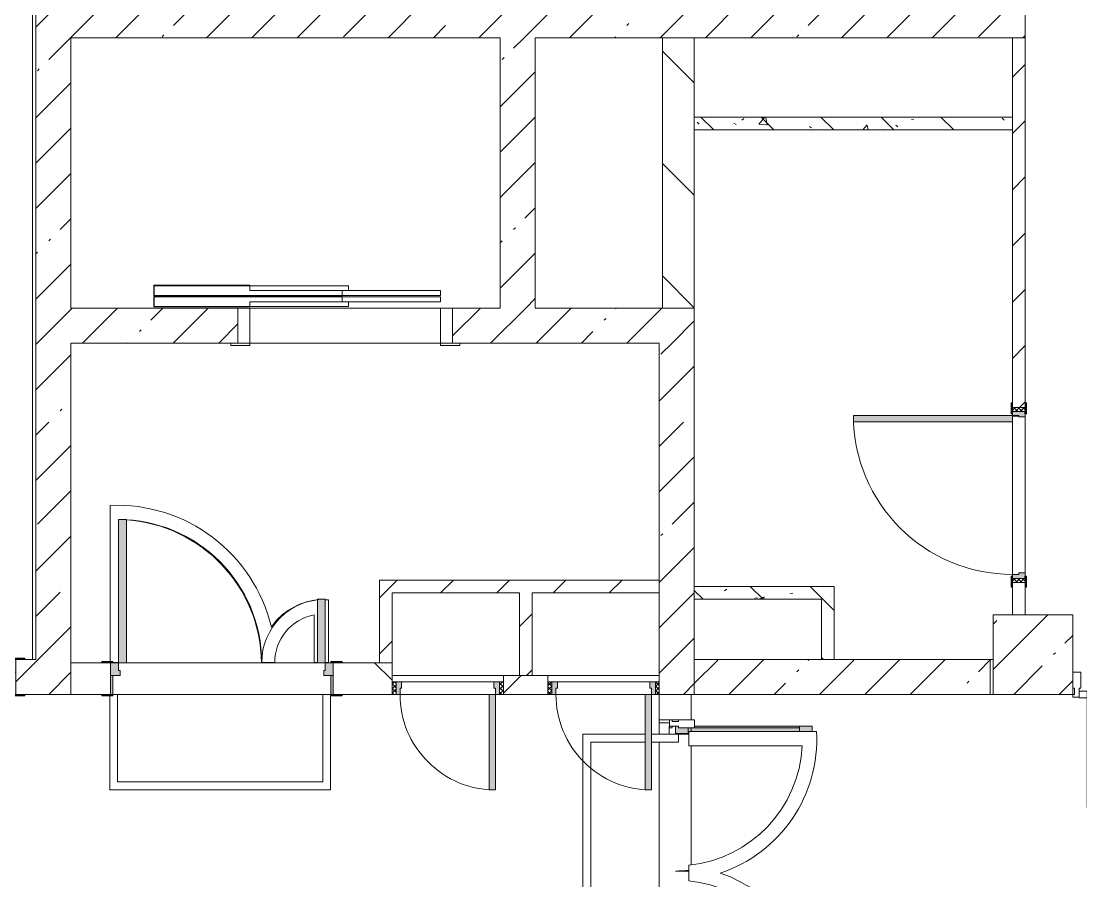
# Model space of a CAD drawing. Header units: millimetres. Extents: x -2911 to 185427, y -8553 to 29000.
# Drawn here: x 152905 to 159567, y 12229 to 17634 of the extents above; entities that cross this region are included whole.
import ezdxf

# ---------------------------------------------------------------- set-up
doc = ezdxf.new("R2010")
doc.units = ezdxf.units.MM
for name, color, linetype, lineweight, true_color in [('A-DETL-GENF-4', 7, 'Continuous', 5, 0xe2e2e2), ('A-DETL-GENF-5', 7, 'Continuous', 5, 0xaaaaaa), ('A-DOOR-2', 7, 'Continuous', 5, 0xaaaaaa), ('A-DOOR-3', 7, 'Continuous', 5, 0xe2e2e2), ('A-DOOR-FRAM-2', 7, 'Continuous', 5, 0xe2e2e2), ('A-DOOR-FRAM-3', 7, 'Continuous', 5, 0xaaaaaa), ('A-FLOR-2', 7, 'Continuous', 5, 0xaaaaaa), ('I-WALL-5', 7, 'Continuous', 5, 0x787878)]:
    doc.layers.add(name, color=color, linetype=linetype, lineweight=lineweight, true_color=true_color)
for name, color, linetype, lineweight in [('A-GLAZ-CWMG-4', 7, 'Continuous', 5), ('A-WALL', 7, 'Continuous', 9), ('I-WALL-3', 7, 'Continuous', 5), ('S-COLS-2', 7, 'Continuous', 5)]:
    doc.layers.add(name, color=color, linetype=linetype, lineweight=lineweight)
pattern_1 = [(45, (58417.4, 0), (-285.1231, 285.1231), []), (45, (58702.5, 0), (-285.1231, 285.1231), [504.031, -100.806, 16.764, -84.042])]
pattern_2 = [(135, (58417.4, 0), (-353.5534, -353.5534), [])]
pattern_3 = [(45, (58417.4, 0), (-176.7767, 176.7767), [])]
pattern_4 = [(135, (58417.4, 0), (-377.1708, -377.1708), [533.4, -88.9, 17.78, -88.9]), (135, (58417.4, 376.94), (-377.1708, -377.1708), []), (50, (58417.4, 0), (637.6445, -55.7866), [66.675, -733.425]), (355, (58417.4, 0), (-123.3494, 668.6992), [53.34, -586.74]), (100.451, (58470.5, -4.65), (514.299, 612.908), [56.665, -623.315]), (46.184, (58417.4, 177.8), (948.7764, -147.1497), [100.012, -1100.137]), (96.636, (58496.45, 165.5), (830.909, 865.997), [84.998, -934.973]), (351.184, (58417.4, 177.8), (830.918, 865.988), [80.01, -880.11]), (21, (58506.3, 133.35), (530.6506, -357.9283), [66.675, -733.425]), (326, (58506.3, 133.35), (216.308, 644.6585), [53.34, -586.74]), (71.451, (58550.5, 103.5), (746.9596, 286.7243), [56.665, -623.315]), (37.5, (58417.39, 0), (10.81053, 295.9426), [16.764, -562.864, 16.764, -578.866, -588.962]), (37.5, (58417.39, 0), (10.81053, 295.9426), [-1175.258, 16.764, -572.198]), (7.5, (58417.4, 0), (233.8692, 350.6318), [16.764, -322.834, 16.764, -549.529, -224.472]), (7.5, (58417.4, 0), (233.8692, 350.6318), [-905.891, 16.764, -207.708]), (327.5, (58219.14, 0), (474.5678, -20.0513), [16.764, -205.486, 16.764, -676.656, -920.115]), (327.5, (58219.14, 0), (474.5678, -20.0513), [-915.67, 16.764, -903.351]), (317.5, (58130.24, 0), (518.4522, 88.9934), [16.764, -272.161, 16.764, -443.738, -653.415]), (317.5, (58130.24, 0), (518.4522, 88.9934), [-749.427, 16.764, -636.651])]

# ---------------------------------------------------------------- blocks, each defined once
blk = doc.blocks.new('110_Дверь_СКБ_1Ст_Внутренняя1 - Д-3б_п_ 1100x2100h_много всего 2-32816779-2_9_1_птичка')
at = {"layer": 'A-DOOR-2'}
h = blk.add_hatch(dxfattribs=at)
h.set_pattern_fill('FP_156', color=256, style=0, pattern_type=2)
h.set_pattern_definition([(135, (1751.41, 104.685), (-14.14214, -14.14214), []), (225, (1751.41, 104.685), (14.14214, -14.14214), [])])
h.paths.add_polyline_path([(537.5, -40), (562.5, -40), (562.5, 40), (537.5, 40)])
at = {"layer": 'A-DOOR-3'}
h = blk.add_hatch(color=256, dxfattribs=at)
h.paths.add_polyline_path([(-512.5, 40), (-512.5, -40), (-477.5, -40), (-477.5, 0), (-487.5, 0), (-487.5, 40)])
h.paths.add_polyline_path([(502.5, 0), (502.5, -40), (537.5, -40), (537.5, 40), (512.5, 40), (512.5, 0)])
at = {"layer": 'A-DOOR-FRAM-2'}
for points in [[(472.5, 40), (512.5, 40), (512.5, 1040), (472.5, 1040)], [(-567.5, 40), (-497.5, 40), (-497.5, 48), (-567.5, 48)], [(522.5, 40), (592.5, 40), (592.5, 48), (522.5, 48)], [(-567.5, -48), (-497.5, -48), (-497.5, -40), (-567.5, -40)], [(522.5, -48), (592.5, -48), (592.5, -40), (522.5, -40)]]:
    blk.add_hatch(color=256, dxfattribs=at).paths.add_polyline_path(points)
at = {"layer": 'A-DOOR-FRAM-3'}
h = blk.add_hatch(dxfattribs=at)
h.set_pattern_fill('FP_157', color=256, style=0, pattern_type=2)
h.set_pattern_definition([(45, (-371.384, 104.685), (-14.1421, 14.1421), []), (135, (-371.384, 104.685), (-14.1421, -14.1421), [])])
h.paths.add_polyline_path([(-537.5, -40), (-512.5, -40), (-512.5, 40), (-537.5, 40)])
at = {"layer": 'A-DOOR-2'}
for p, q in [((512.5, 1040), (472.5, 1040)), ((472.5, 1040), (472.5, 40)), ((512.5, 40), (512.5, 1040)), ((472.5, 40), (512.5, 40))]:
    blk.add_line(p, q, dxfattribs=at)
blk.add_arc((512.5, 40), 1000, 90, 180, dxfattribs=at)
at = {"layer": 'A-DOOR-FRAM-3'}
for p, q in [((-497.5, 48), (-567.5, 48)), ((-567.5, 48), (-567.5, 40)), ((-567.5, 40), (-497.5, 40)), ((-512.5, 40), (-537.5, 40)), ((-537.5, 40), (-537.5, -40)), ((-487.5, 40), (-512.5, 40)), ((-512.5, 40), (-512.5, -40)), ((-512.5, -40), (-512.5, 40)), ((-497.5, 40), (-512.5, 40)), ((-512.5, 40), (-512.5, 39)), ((-512.5, 39), (-497.5, 39)), ((-497.5, 40), (-497.5, 48)), ((-497.5, 39), (-497.5, 40)), ((-487.5, 0), (-487.5, 40)), ((-477.5, 0), (-487.5, 0)), ((-477.5, -40), (-477.5, 0)), ((512.5, 0), (502.5, 0)), ((502.5, 0), (502.5, -40)), ((512.5, 40), (512.5, 0)), ((537.5, 40), (512.5, 40)), ((592.5, 48), (522.5, 48)), ((522.5, 48), (522.5, 40)), ((537.5, 40), (522.5, 40)), ((522.5, 40), (522.5, 39)), ((522.5, 40), (592.5, 40)), ((522.5, 39), (537.5, 39)), ((537.5, -40), (537.5, 40)), ((562.5, 40), (537.5, 40)), ((537.5, 40), (537.5, -40)), ((537.5, 39), (537.5, 40)), ((562.5, -40), (562.5, 40)), ((592.5, 40), (592.5, 48)), ((-497.5, -40), (-567.5, -40)), ((-567.5, -40), (-567.5, -48)), ((-567.5, -48), (-497.5, -48)), ((-537.5, -40), (-512.5, -40)), ((-497.5, -39), (-512.5, -39)), ((-512.5, -39), (-512.5, -40)), ((-512.5, -40), (-477.5, -40)), ((-512.5, -40), (-497.5, -40)), ((-497.5, -40), (-497.5, -39)), ((-497.5, -48), (-497.5, -40)), ((502.5, -40), (537.5, -40)), ((537.5, -39), (522.5, -39)), ((522.5, -39), (522.5, -40)), ((522.5, -40), (537.5, -40)), ((592.5, -40), (522.5, -40)), ((522.5, -40), (522.5, -48)), ((522.5, -48), (592.5, -48)), ((537.5, -40), (537.5, -39)), ((537.5, -40), (562.5, -40)), ((592.5, -48), (592.5, -40))]:
    blk.add_line(p, q, dxfattribs=at)
blk = doc.blocks.new('110_Дверь_СКБ_2Ст - Д-1_л_Лестничная клетка EIS60 2-32142534-2_9_1_птичка')
at = {"layer": 'A-DOOR-3'}
for points in [[(662.5, 110), (662.5, 1010), (612.5, 1010), (612.5, 110)], [(-587.5, 510), (-637.5, 510), (-637.5, 110), (-587.5, 110), (-587.5, 433.2)], [(712.5, 30), (697.5, 30), (697.5, -110), (712.5, -110), (712.5, -30.6)]]:
    blk.add_hatch(color=256, dxfattribs=at).paths.add_polyline_path(points)
h = blk.add_hatch(color=256, dxfattribs=at)
h.paths.add_polyline_path([(712.5, 110), (662.5, 110), (662.5, 60), (652.5, 60), (652.5, 30), (712.5, 30)])
h.paths.add_polyline_path([(-627.5, 30), (-627.5, 60), (-637.5, 60), (-637.5, 110), (-687.5, 110), (-687.5, 30)])
at = {"layer": 'A-DOOR-FRAM-2'}
for points in [[(-672.5, 110), (-672.5, 118), (-742.5, 118), (-742.5, 110)], [(767.5, 110), (767.5, 118), (697.5, 118), (697.5, 110)], [(-672.5, 30), (-687.5, 30), (-687.5, -110), (-672.5, -110), (-672.5, -30.6)], [(-672.5, -110), (-742.5, -110), (-742.5, -118), (-672.5, -118)], [(767.5, -118), (767.5, -110), (697.5, -110), (697.5, -118)]]:
    blk.add_hatch(color=256, dxfattribs=at).paths.add_polyline_path(points)
at = {"layer": 'A-DOOR-2'}
for p, q in [((662.5, 1010), (612.5, 1010)), ((612.5, 1010), (612.5, 110)), ((662.5, 110), (662.5, 1010)), ((-637.5, 510), (-637.5, 110)), ((-587.5, 510), (-637.5, 510)), ((-587.5, 110), (-587.5, 510)), ((-637.5, 110), (-587.5, 110)), ((612.5, 110), (662.5, 110))]:
    blk.add_line(p, q, dxfattribs=at)
for centre, radius, start, end in [((662.5, 110), 900, 90, 180), ((-637.5, 110), 400, 360, 90)]:
    blk.add_arc(centre, radius, start, end, dxfattribs=at)
at = {"layer": 'A-DOOR-FRAM-3'}
for p, q in [((-672.5, 118), (-742.5, 118)), ((-742.5, 118), (-742.5, 110)), ((-742.5, 110), (-672.5, 110)), ((-637.5, 110), (-687.5, 110)), ((-687.5, 110), (-687.5, 30)), ((-672.5, 110), (-672.5, 118)), ((-637.5, 60), (-637.5, 110)), ((662.5, 110), (662.5, 60)), ((712.5, 110), (662.5, 110)), ((767.5, 118), (697.5, 118)), ((697.5, 118), (697.5, 110)), ((697.5, 110), (767.5, 110)), ((712.5, 30), (712.5, 110)), ((767.5, 110), (767.5, 118)), ((-687.5, 30), (-627.5, 30)), ((-672.5, 30), (-687.5, 30)), ((-687.5, 30), (-687.5, -110)), ((-672.5, -110), (-672.5, 30)), ((-627.5, 60), (-637.5, 60)), ((-627.5, 30), (-627.5, 60)), ((662.5, 60), (652.5, 60)), ((652.5, 60), (652.5, 30)), ((652.5, 30), (712.5, 30)), ((712.5, 30), (697.5, 30)), ((697.5, 30), (697.5, -110)), ((712.5, -110), (712.5, 30)), ((-672.5, -110), (-742.5, -110)), ((-742.5, -110), (-742.5, -118)), ((-742.5, -118), (-672.5, -118)), ((-687.5, -110), (-672.5, -110)), ((-672.5, -118), (-672.5, -110)), ((697.5, -110), (712.5, -110)), ((767.5, -110), (697.5, -110)), ((697.5, -110), (697.5, -118)), ((697.5, -118), (767.5, -118)), ((767.5, -118), (767.5, -110))]:
    blk.add_line(p, q, dxfattribs=at)
blk = doc.blocks.new('110_Дверь_СКБ_2Ст - Д-3а 1450x2100h_Лестничная клетка из коридора-32352288-2_9_1_птичка')
at = {"layer": 'A-DOOR-3'}
for points in [[(-587.5, 100), (-587.5, 1000), (-637.5, 1000), (-637.5, 100)], [(662.5, 100), (662.5, 500), (612.5, 500), (612.5, 100)], [(712.5, -100), (712.5, 20), (697.5, 20), (697.5, -100)]]:
    blk.add_hatch(color=256, dxfattribs=at).paths.add_polyline_path(points)
h = blk.add_hatch(color=256, dxfattribs=at)
h.paths.add_polyline_path([(-627.5, 20), (-627.5, 50), (-637.5, 50), (-637.5, 100), (-687.5, 100), (-687.5, 20)])
h.paths.add_polyline_path([(712.5, 20), (712.5, 100), (662.5, 100), (662.5, 50), (652.5, 50), (652.5, 20)])
at = {"layer": 'A-DOOR-FRAM-2'}
for points in [[(-672.5, 100), (-672.5, 108), (-742.5, 108), (-742.5, 100)], [(767.5, 100), (767.5, 108), (697.5, 108), (697.5, 100)], [(-672.5, -100), (-672.5, 20), (-687.5, 20), (-687.5, -100)], [(-672.5, -108), (-672.5, -100), (-742.5, -100), (-742.5, -108)], [(767.5, -108), (767.5, -100), (697.5, -100), (697.5, -108)]]:
    blk.add_hatch(color=256, dxfattribs=at).paths.add_polyline_path(points)
at = {"layer": 'A-DOOR-2'}
for p, q in [((-637.5, 1000), (-637.5, 100)), ((-587.5, 1000), (-637.5, 1000)), ((-587.5, 100), (-587.5, 1000)), ((662.5, 500), (612.5, 500)), ((612.5, 500), (612.5, 100)), ((662.5, 100), (662.5, 500)), ((-637.5, 100), (-587.5, 100)), ((612.5, 100), (662.5, 100))]:
    blk.add_line(p, q, dxfattribs=at)
for centre, radius, start, end in [((-637.5, 100), 900, 0, 90), ((662.5, 100), 400, 90, 180)]:
    blk.add_arc(centre, radius, start, end, dxfattribs=at)
at = {"layer": 'A-DOOR-FRAM-3'}
for p, q in [((-672.5, 108), (-742.5, 108)), ((-742.5, 108), (-742.5, 100)), ((-742.5, 100), (-672.5, 100)), ((-637.5, 100), (-687.5, 100)), ((-687.5, 100), (-687.5, 20)), ((-672.5, 100), (-672.5, 108)), ((-637.5, 50), (-637.5, 100)), ((662.5, 100), (662.5, 50)), ((712.5, 100), (662.5, 100)), ((767.5, 108), (697.5, 108)), ((697.5, 108), (697.5, 100)), ((697.5, 100), (767.5, 100)), ((712.5, 20), (712.5, 100)), ((767.5, 100), (767.5, 108)), ((-687.5, 20), (-627.5, 20)), ((-672.5, 20), (-687.5, 20)), ((-687.5, 20), (-687.5, -100)), ((-672.5, -100), (-672.5, 20)), ((-627.5, 50), (-637.5, 50)), ((-627.5, 20), (-627.5, 50)), ((662.5, 50), (652.5, 50)), ((652.5, 50), (652.5, 20)), ((652.5, 20), (712.5, 20)), ((712.5, 20), (697.5, 20)), ((697.5, 20), (697.5, -100)), ((712.5, -100), (712.5, 20)), ((-672.5, -100), (-742.5, -100)), ((-742.5, -100), (-742.5, -108)), ((-742.5, -108), (-672.5, -108)), ((-687.5, -100), (-672.5, -100)), ((-672.5, -108), (-672.5, -100)), ((697.5, -100), (712.5, -100)), ((767.5, -100), (697.5, -100)), ((697.5, -100), (697.5, -108)), ((697.5, -108), (767.5, -108)), ((767.5, -108), (767.5, -100))]:
    blk.add_line(p, q, dxfattribs=at)
blk = doc.blocks.new('110_Дверь_СКБ_1Ст - д-18 700x2100h_Технический шкаф ЭОМ и СС-23698042-2_9_1_птичка')
at = {"layer": 'A-DOOR-2'}
h = blk.add_hatch(dxfattribs=at)
h.set_pattern_fill('FP_187', color=256, style=0, pattern_type=2)
h.set_pattern_definition([(135, (1951.41, 124.685), (-14.14214, -14.14214), []), (225, (1951.41, 124.685), (14.14214, -14.14214), [])])
h.paths.add_polyline_path([(362.5, 60), (337.5, 60), (337.5, -20), (362.5, -20)])
at = {"layer": 'A-DOOR-3'}
h = blk.add_hatch(color=256, dxfattribs=at)
h.paths.add_polyline_path([(312.5, 60), (312.5, 20), (302.5, 20), (302.5, -20), (337.5, -20), (337.5, 60)])
h.paths.add_polyline_path([(-287.5, 60), (-312.5, 60), (-312.5, -20), (-277.5, -20), (-277.5, 20), (-287.5, 20)])
at = {"layer": 'A-DOOR-FRAM-2'}
blk.add_hatch(color=256, dxfattribs=at).paths.add_polyline_path([(-247.5, 660), (-287.5, 660), (-287.5, 60), (-247.5, 60), (-247.5, 503.6)])
at = {"layer": 'A-DOOR-FRAM-3'}
h = blk.add_hatch(dxfattribs=at)
h.set_pattern_fill('FP_188', color=256, style=0, pattern_type=2)
h.set_pattern_definition([(45, (-171.384, 124.685), (-14.1421, 14.1421), []), (135, (-171.384, 124.685), (-14.1421, -14.1421), [])])
h.paths.add_polyline_path([(-312.5, 60), (-337.5, 60), (-337.5, -20), (-312.5, -20)])
at = {"layer": 'A-DOOR-2'}
for p, q in [((-287.5, 660), (-287.5, 60)), ((-247.5, 660), (-287.5, 660)), ((-247.5, 60), (-247.5, 660)), ((-287.5, 60), (-247.5, 60))]:
    blk.add_line(p, q, dxfattribs=at)
blk.add_arc((-287.5, 60), 600, 360, 90, dxfattribs=at)
at = {"layer": 'A-DOOR-FRAM-3'}
for p, q in [((-312.5, 60), (-337.5, 60)), ((-337.5, 60), (-337.5, -20)), ((-287.5, 60), (-312.5, 60)), ((-312.5, 60), (-312.5, -20)), ((-312.5, -20), (-312.5, 60)), ((-287.5, 20), (-287.5, 60)), ((-277.5, 20), (-287.5, 20)), ((-277.5, -20), (-277.5, 20)), ((-247.5, 60), (312.5, 60)), ((312.5, 20), (302.5, 20)), ((302.5, 20), (302.5, -20)), ((312.5, 60), (312.5, 20)), ((337.5, 60), (312.5, 60)), ((337.5, -20), (337.5, 60)), ((362.5, 60), (337.5, 60)), ((337.5, 60), (337.5, -20)), ((362.5, -20), (362.5, 60)), ((-337.5, -20), (-312.5, -20)), ((-312.5, -20), (-277.5, -20)), ((302.5, -20), (-277.5, -20)), ((302.5, -20), (337.5, -20)), ((337.5, -20), (362.5, -20))]:
    blk.add_line(p, q, dxfattribs=at)
blk = doc.blocks.new('BSC_Колонна _Прямоугольная - 500х500-17857564-2_9_1_птичка')
at = {"layer": 'S-COLS-2'}
h = blk.add_hatch(dxfattribs=at)
h.set_pattern_fill('FP_218', color=256, style=0, pattern_type=2)
h.set_pattern_definition([(45, (-100850, -13650), (-285.1231, 285.1231), []), (45, (-100564.88, -13650), (-285.1231, 285.1231), [504.031, -100.806, 16.764, -84.042])])
h.paths.add_polyline_path([(-250, -250), (250, -250), (250, 250), (-250, 250), (-250, -115.2)])
for p, q in [((250, 250), (-250, 250)), ((-250, 250), (-250, -250)), ((250, -250), (250, 250)), ((-250, -250), (250, -250))]:
    blk.add_line(p, q, dxfattribs=at)
blk = doc.blocks.new('DOR_Дверь лифта - 1350х2050h-19118285-2_9_1_птичка')
at = {"layer": 'A-DOOR-2'}
for p, q in [((-600, 125), (-720, 125)), ((-720, 125), (-720, 110)), ((-720, 110), (-600, 110)), ((-675, 110), (-675, -110)), ((-600, 110), (-675, 110)), ((-600, 110), (-600, 125)), ((600, 110), (-600, 110)), ((-600, 110), (-600, -110)), ((720, 125), (600, 125)), ((600, 125), (600, 110)), ((600, -110), (600, 110)), ((675, 110), (600, 110)), ((600, 110), (720, 110)), ((675, -110), (675, 110)), ((720, 110), (720, 125)), ((-675, -110), (-600, -110)), ((-600, -110), (600, -110)), ((-20, -120), (-20, -150)), ((600, -120), (-20, -120)), ((600, -110), (675, -110)), ((600, -150), (600, -120)), ((-600, -150), (-600, -180)), ((20, -150), (-600, -150)), ((-600, -180), (20, -180)), ((-600, -190), (-600, -220)), ((20, -190), (-600, -190)), ((-20, -150), (600, -150)), ((20, -180), (20, -150)), ((20, -220), (20, -190)), ((-600, -220), (20, -220)), ((-20, -220), (-20, -250)), ((600, -220), (-20, -220)), ((-20, -250), (600, -250)), ((600, -250), (600, -220))]:
    blk.add_line(p, q, dxfattribs=at)
at = {"layer": 'A-DOOR-FRAM-3'}
for p, q in [((600, -117), (600, -120)), ((1203, -117), (600, -117)), ((600, -120), (1200, -120)), ((1200, -120), (1200, -180)), ((1203, -183), (1203, -117)), ((1200, -180), (20, -180)), ((20, -180), (20, -183)), ((20, -183), (1203, -183)), ((1203, -187), (20, -187)), ((20, -187), (20, -190)), ((20, -190), (1200, -190)), ((1200, -190), (1200, -250)), ((1203, -253), (1203, -187)), ((600, -250), (600, -253)), ((1200, -250), (600, -250)), ((600, -253), (1203, -253))]:
    blk.add_line(p, q, dxfattribs=at)
blk = doc.blocks.new('Дверь_Витражная_остекление_ - ВВ-7 остекление-32349468-2_9_1_птичка')
at = {"layer": 'A-DETL-GENF-4'}
for points in [[(-860, -106.8), (-860, -880), (-837.2, -880), (-837.2, -106.8), (-815, -106.8), (-815, -20), (-860, -20)], [(865, -103.8), (877.8, -103.8), (877.8, -880), (910, -880), (910, -140), (900, -140), (900, -40), (910, -40), (910, -20), (865, -20)]]:
    blk.add_hatch(color=256, dxfattribs=at).paths.add_polyline_path(points)
at = {"layer": 'A-DETL-GENF-5'}
for p, q in [((-815, -20), (-860, -20)), ((-860, -880), (-860, -20)), ((-815, -20), (-860, -20)), ((-860, -20), (-860, -880)), ((-815, -106.8), (-815, -20)), ((-815, -106.8), (-815, -20)), ((865, -103.8), (865, -20)), ((865, -20), (865, -103.8)), ((-860, -100), (-815, -100)), ((-850, -800), (-850, -100)), ((-806, -106.8), (-806, -100)), ((900, -100), (865, -100)), ((900, -800), (900, -140)), ((910, -880), (910, -140)), ((910, -880), (910, -140)), ((-860, -800), (-837.2, -800)), ((910, -800), (877.8, -800)), ((-860, -880), (-837.2, -880)), ((-860, -880), (-837.2, -880)), ((910, -880), (877.8, -880)), ((877.8, -880), (910, -880))]:
    blk.add_line(p, q, dxfattribs=at)
at = {"layer": 'A-DOOR-2'}
for p, q in [((-910, 20), (-860, 20)), ((-910, -20), (-910, 20)), ((-860, 20), (-860, -20)), ((860, 20), (910, 20)), ((860, -20), (860, 20)), ((910, 20), (910, -20)), ((-860, -20), (-910, -20)), ((-860, -880), (-860, -20)), ((910, -20), (860, -20)), ((860, -103.8), (860, -39))]:
    blk.add_line(p, q, dxfattribs=at)
for centre, start, end in [((-860, -20), 354.22155, 0), ((860, -20), 180, 185.77845), ((-860, -20), 270, 271.54729)]:
    blk.add_arc(centre, 860, start, end, dxfattribs=at)
blk = doc.blocks.new('Прямоугольный импост - Импост структурный с накладкой - 160мм Темный-32348142-2_9_1_птичка')
at = {"layer": 'A-GLAZ-CWMG-4'}
for p, q in [((0, 17), (-50, 17)), ((-50, 17), (-50, 0)), ((-50, 0), (-40, 0)), ((-40, 0), (-40, -40)), ((-10, -40), (-10, 0)), ((-10, 0), (0, 0)), ((0, 0), (0, 17)), ((-40, -40), (-50, -40)), ((-50, -40), (-50, -140)), ((0, -40), (-10, -40)), ((0, -140), (0, -40)), ((-50, -140), (0, -140))]:
    blk.add_line(p, q, dxfattribs=at)
blk = doc.blocks.new('Дверь_Витражная_остекление_ - ВВ-22-32429667-2_9_1_птичка')
at = {"layer": 'A-DETL-GENF-4'}
for points in [[(-642.5, -710), (-642.5, -20), (-687.5, -20), (-687.5, -710)], [(737.5, -705), (737.5, -20), (692.5, -20), (692.5, -705)]]:
    blk.add_hatch(color=256, dxfattribs=at).paths.add_polyline_path(points)
at = {"layer": 'A-DETL-GENF-5'}
for p, q in [((-642.5, -20), (-687.5, -20)), ((-687.5, -710), (-687.5, -20)), ((-642.5, -20), (-687.5, -20)), ((-687.5, -20), (-687.5, -710)), ((-642.5, -710), (-642.5, -20)), ((-642.5, -710), (-642.5, -20)), ((692.5, -705), (692.5, -20)), ((692.5, -20), (692.5, -705)), ((737.5, -705), (737.5, -20)), ((737.5, -705), (737.5, -20)), ((-687.5, -100), (-642.5, -100)), ((-677.5, -630), (-677.5, -100)), ((-633.5, -630), (-633.5, -100)), ((683.5, -625), (683.5, -100)), ((737.5, -100), (692.5, -100)), ((727.5, -625), (727.5, -100)), ((-687.5, -630), (-642.5, -630)), ((737.5, -625), (692.5, -625)), ((-687.5, -710), (-642.5, -710)), ((-687.5, -710), (-642.5, -710)), ((737.5, -705), (692.5, -705)), ((692.5, -705), (737.5, -705))]:
    blk.add_line(p, q, dxfattribs=at)
at = {"layer": 'A-DOOR-2'}
for p, q in [((-737.5, 20), (-687.5, 20)), ((-737.5, -20), (-737.5, 20)), ((-687.5, 20), (-687.5, -20)), ((687.5, 20), (737.5, 20)), ((687.5, -20), (687.5, 20)), ((737.5, 20), (737.5, -20)), ((-687.5, -20), (-737.5, -20)), ((-687.5, -710), (-687.5, -20)), ((687.5, -705), (687.5, -20)), ((737.5, -20), (687.5, -20))]:
    blk.add_line(p, q, dxfattribs=at)
for centre, radius, start, end in [((-687.5, -20), 690, 270, 0), ((687.5, -20), 685, 180, 270)]:
    blk.add_arc(centre, radius, start, end, dxfattribs=at)
blk = doc.blocks.new('Прямоугольный импост - Импост структурный с накладкой - 160мм Темный-V333-2_9_1_птичка')
at = {"layer": 'A-GLAZ-CWMG-4'}
for p, q in [((0, 17), (-40, 17)), ((-10, -40), (-10, 0)), ((-10, 0), (0, 0)), ((0, 0), (0, 17)), ((-40, -40), (-50, -40)), ((-50, -40), (-50, -140)), ((-40, -20), (-40, -40)), ((0, -40), (-10, -40)), ((-50, -140), (0, -140))]:
    blk.add_line(p, q, dxfattribs=at)

msp = doc.modelspace()

# ---------------------------------------------------------------- hatches: boundary and pattern name
at = {"layer": 'I-WALL-3'}
h = msp.add_hatch(dxfattribs=at)
h.set_pattern_fill('FP_128', color=256, style=0, pattern_type=2)
h.set_pattern_definition(pattern_1)
h.paths.add_polyline_path([(156937.4, 17530), (159217.4, 17530), (159217.4, 17750), (152997.4, 17750), (152997.4, 17530), (156137.4, 17530)])
h = msp.add_hatch(dxfattribs=at)
h.set_pattern_fill('FP_128', color=256, style=0, pattern_type=2)
h.set_pattern_definition(pattern_1)
h.paths.add_polyline_path([(153217.4, 13620), (153217.4, 17530), (152997.4, 17530), (152997.4, 13620)])
h = msp.add_hatch(dxfattribs=at)
h.set_pattern_fill('FP_128', color=256, style=0, pattern_type=2)
h.set_pattern_definition(pattern_1)
h.paths.add_polyline_path([(156137.4, 15830), (156137.4, 17530), (155917.4, 17530), (155917.4, 15830)])
h = msp.add_hatch(dxfattribs=at)
h.set_pattern_fill('FP_131', color=256, style=0, pattern_type=2)
h.set_pattern_definition(pattern_2)
h.paths.add_polyline_path([(157137.4, 15830), (157137.4, 17530), (156937.4, 17530), (156937.4, 15830)])
h = msp.add_hatch(dxfattribs=at)
h.set_pattern_fill('FP_132', color=256, style=0, pattern_type=2)
h.set_pattern_definition(pattern_3)
h.paths.add_polyline_path([(159164.5, 13900), (159217.4, 13900), (159217.4, 14105), (159137.4, 14105), (159137.4, 13900)])
h.paths.add_polyline_path([(159217.4, 15205), (159217.4, 17530), (159137.4, 17530), (159137.4, 15205)])
h = msp.add_hatch(dxfattribs=at)
h.set_pattern_fill('FP_128', color=256, style=0, pattern_type=2)
h.set_pattern_definition(pattern_1)
h.paths.add_polyline_path([(153217.4, 15610), (154267.4, 15610), (154267.4, 15830), (153217.4, 15830)])
h.paths.add_polyline_path([(156917.4, 15610), (157137.4, 15610), (157137.4, 15830), (155617.4, 15830), (155617.4, 15610)])
h = msp.add_hatch(dxfattribs=at)
h.set_pattern_fill('FP_128', color=256, style=0, pattern_type=2)
h.set_pattern_definition(pattern_1)
h.paths.add_polyline_path([(156917.4, 13400), (157137.4, 13400), (157137.4, 15610), (156917.4, 15610), (156917.4, 13480)])
h = msp.add_hatch(dxfattribs=at)
h.set_pattern_fill('FP_132', color=256, style=0, pattern_type=2)
h.set_pattern_definition(pattern_3)
h.paths.add_polyline_path([(155237.4, 13600), (155237.4, 14120), (155157.4, 14120), (155157.4, 13600)])
h = msp.add_hatch(dxfattribs=at)
h.set_pattern_fill('FP_132', color=256, style=0, pattern_type=2)
h.set_pattern_definition(pattern_3)
h.paths.add_polyline_path([(156117.4, 14040), (156917.4, 14040), (156917.4, 14120), (155237.4, 14120), (155237.4, 14040), (156037.4, 14040)])
h = msp.add_hatch(dxfattribs=at)
h.set_pattern_fill('FP_132', color=256, style=0, pattern_type=2)
h.set_pattern_definition(pattern_3)
h.paths.add_polyline_path([(156117.4, 13520), (156117.4, 14040), (156037.4, 14040), (156037.4, 13520)])
h = msp.add_hatch(dxfattribs=at)
h.set_pattern_fill('FP_128', color=256, style=0, pattern_type=2)
h.set_pattern_definition(pattern_1)
h.paths.add_polyline_path([(152927.4, 13400), (153217.4, 13400), (153217.4, 13620), (152872.4, 13620), (152872.4, 13400)])
h.paths.add_polyline_path([(151447.4, 13400), (151472.4, 13400), (151472.4, 13620), (151447.4, 13620), (151447.4, 13534.8)])
h = msp.add_hatch(dxfattribs=at)
h.set_pattern_fill('FP_131', color=256, style=0, pattern_type=2)
h.set_pattern_definition(pattern_2)
h.paths.add_polyline_path([(154867.4, 13400), (155237.4, 13400), (155237.4, 13600), (154867.4, 13600), (154867.4, 13520)])
h.paths.add_polyline_path([(153267.4, 13400), (153467.4, 13400), (153467.4, 13600), (153217.4, 13600), (153217.4, 13400)])
h = msp.add_hatch(dxfattribs=at)
h.set_pattern_fill('FP_128', color=256, style=0, pattern_type=2)
h.set_pattern_definition(pattern_1)
h.paths.add_polyline_path([(157446.3, 13400), (158997.4, 13400), (158997.4, 13620), (157137.4, 13620), (157137.4, 13400)])
h = msp.add_hatch(dxfattribs=at)
h.set_pattern_fill('FP_221', color=256, style=0, pattern_type=2)
h.set_pattern_definition([(45, (58417.4, 0), (-427.6843, 427.6843), []), (45, (58702.5, 0), (-427.6843, 427.6843), [])])
h.paths.add_polyline_path([(156217.4, 13400), (156217.4, 13520), (155937.4, 13520), (155937.4, 13400)])
at = {"layer": 'I-WALL-5'}
h = msp.add_hatch(dxfattribs=at)
h.set_pattern_fill('FP_139', color=256, style=0, pattern_type=2)
h.set_pattern_definition(pattern_4)
h.paths.add_polyline_path([(159137.4, 16950), (159137.4, 17030), (157137.4, 17030), (157137.4, 16950), (157446.3, 16950)])
h = msp.add_hatch(dxfattribs=at)
h.set_pattern_fill('FP_139', color=256, style=0, pattern_type=2)
h.set_pattern_definition(pattern_4)
h.paths.add_polyline_path([(157937.4, 14000), (158017.4, 14000), (158017.4, 14080), (157137.4, 14080), (157137.4, 14000), (157446.3, 14000)])
h = msp.add_hatch(dxfattribs=at)
h.set_pattern_fill('FP_139', color=256, style=0, pattern_type=2)
h.set_pattern_definition(pattern_4)
h.paths.add_polyline_path([(158017.4, 13620), (158017.4, 14000), (157937.4, 14000), (157937.4, 13620)])

# ---------------------------------------------------------------- linework, layer by layer
at = {"layer": 'A-FLOR-2'}
for p, q in [((152976.4, 13620), (152976.4, 17750)), ((159177.4, 15150), (159137.4, 15150)), ((153463.8, 14589.2), (153463.8, 13608)), ((154837.9, 13601.1), (154837.9, 13994.7)), ((154747.9, 13900.9), (154747.9, 13601.1)), ((153482.4, 13601.1), (153517.4, 13601.1)), ((154416.3, 13601.1), (154499.3, 13601.1)), ((154747.9, 13601.1), (154767.4, 13601.1)), ((154817.4, 13601.1), (154837.9, 13601.1)), ((158997.4, 13620), (159017.4, 13620)), ((153461.8, 13392), (153461.8, 12800)), ((153511.8, 13400), (153482.4, 13400)), ((153511.8, 12850), (153511.8, 13400)), ((154851.1, 13400), (154801.1, 13400)), ((154801.1, 13400), (154801.1, 12850)), ((154851.1, 12800), (154851.1, 13400)), ((159017.4, 13400), (158997.4, 13400)), ((156981.4, 13221.2), (156917.4, 13221.2)), ((156437.4, 13150), (156437.4, 11481.2)), ((156827.4, 13150), (156437.4, 13150)), ((156978.4, 13150), (156867.4, 13150)), ((157037.4, 13150), (157018.4, 13150)), ((157037.4, 13100), (157037.4, 13150)), ((157905.8, 13167.8), (157102.2, 13167.8)), ((157102.2, 13167.8), (157102.2, 13078)), ((156487.4, 11531.2), (156487.4, 13100)), ((156487.4, 13100), (156827.4, 13100)), ((156867.4, 13100), (157037.4, 13100)), ((157102.2, 13078), (157816.2, 13078)), ((153461.8, 12800), (154851.1, 12800)), ((154801.1, 12850), (153511.8, 12850)), ((157103.7, 12327), (157103.7, 12228.6))]:
    msp.add_line(p, q, dxfattribs=at)
for centre, radius, start, end in [((153506.3, 13590.1), 1000, 13.54971, 92.43764), ((153506.3, 13590.1), 910, 0.6926, 86.14974), ((154804.3, 13601.1), 395, 95.37122, 145.57769), ((154804.3, 13601.1), 395, 85.12655, 88.10651), ((154804.3, 13601.1), 305, 100.66451, 180), ((157022.2, 13117.8), 885, 288.26618, 3.23877), ((157022.2, 13117.8), 795, 275.8832, 357.13064), ((157022.2, 11452.8), 870, 360, 71.40745), ((157022.2, 11452.8), 780, 6.57701, 84.00325)]:
    msp.add_arc(centre, radius, start, end, dxfattribs=at)
at = {"layer": 'A-WALL'}
for p, q in [((157137.4, 17530), (156937.4, 17530)), ((159217.4, 17530), (159137.4, 17530)), ((157137.4, 17030), (157137.4, 16950)), ((159137.4, 16950), (159137.4, 17030)), ((156937.4, 15830), (157137.4, 15830)), ((156917.4, 14040), (156917.4, 14120)), ((157137.4, 14080), (157137.4, 14000)), ((155157.4, 13600), (155237.4, 13600)), ((157937.4, 13620), (158017.4, 13620)), ((156037.4, 13520), (156117.4, 13520))]:
    msp.add_line(p, q, dxfattribs=at)
at = {"layer": 'I-WALL-3'}
for p, q in [((159217.4, 15235), (159217.4, 20755)), ((152997.4, 17750), (152997.4, 13620)), ((153217.4, 15830), (153217.4, 17530)), ((153217.4, 17530), (155917.4, 17530)), ((155917.4, 17530), (155917.4, 15830)), ((156137.4, 17530), (156937.4, 17530)), ((156137.4, 15830), (156137.4, 17530)), ((156937.4, 17530), (156937.4, 15830)), ((157137.4, 17530), (159137.4, 17530)), ((157137.4, 17030), (157137.4, 17530)), ((159137.4, 17530), (159137.4, 17030)), ((159137.4, 17030), (157137.4, 17030)), ((157137.4, 16950), (159137.4, 16950)), ((157137.4, 14080), (157137.4, 16950)), ((159137.4, 16950), (159137.4, 15235)), ((154267.4, 15830), (153217.4, 15830)), ((154267.4, 15610), (154267.4, 15830)), ((155917.4, 15830), (155617.4, 15830)), ((155617.4, 15830), (155617.4, 15610)), ((156937.4, 15830), (156137.4, 15830)), ((153217.4, 15610), (154267.4, 15610)), ((153217.4, 15610), (153217.4, 13400)), ((155617.4, 15610), (156917.4, 15610)), ((156917.4, 15610), (156917.4, 14120)), ((159217.4, 15145), (159217.4, 14165)), ((159137.4, 14155), (159137.4, 15115)), ((155157.4, 14120), (155157.4, 13600)), ((156917.4, 14120), (155157.4, 14120)), ((158017.4, 14080), (157137.4, 14080)), ((158017.4, 13620), (158017.4, 14080)), ((159137.4, 14075), (159137.4, 13900)), ((159217.4, 13900), (159217.4, 14075)), ((155237.4, 13480), (155237.4, 14040)), ((155237.4, 14040), (156037.4, 14040)), ((156037.4, 14040), (156037.4, 13520)), ((156117.4, 14040), (156917.4, 14040)), ((156117.4, 13520), (156117.4, 14040)), ((156917.4, 14040), (156917.4, 13480)), ((157137.4, 14000), (157937.4, 14000)), ((157137.4, 13400), (157137.4, 14000)), ((157937.4, 14000), (157937.4, 13620)), ((152997.4, 13620), (152927.4, 13620)), ((153412.4, 13600), (153217.4, 13600)), ((153567.4, 13600), (154767.4, 13600)), ((155157.4, 13600), (154922.4, 13600)), ((157937.4, 13620), (157137.4, 13620)), ((158997.4, 13620), (158017.4, 13620)), ((158997.4, 13400), (158997.4, 13620)), ((155237.4, 13520), (156037.4, 13520)), ((155937.4, 13520), (155937.4, 13480)), ((156117.4, 13520), (156917.4, 13520)), ((156217.4, 13480), (156217.4, 13520)), ((152927.4, 13400), (153217.4, 13400)), ((153217.4, 13400), (153412.4, 13400)), ((154801.1, 13400), (153511.8, 13400)), ((154922.4, 13400), (155237.4, 13400)), ((155937.4, 13400), (156217.4, 13400)), ((157137.4, 13400), (156917.4, 13400)), ((156917.4, 13400), (156917.4, 13150)), ((157117.4, 13240), (157117.4, 13400)), ((157137.4, 13400), (158997.4, 13400)), ((156917.4, 13240), (157117.4, 13240)), ((157117.4, 13190), (157117.4, 13167.8)), ((156917.4, 11531.2), (156917.4, 13100)), ((157117.4, 13078), (157117.4, 12329.3))]:
    msp.add_line(p, q, dxfattribs=at)

# ---------------------------------------------------------------- block references
at = {"layer": 'A-DOOR-2'}
for name, p, rotation in [('DOR_Дверь лифта - 1350х2050h-19118285-2_9_1_птичка', (154942.4, 15720), 180), ('110_Дверь_СКБ_1Ст_Внутренняя1 - Д-3б_п_ 1100x2100h_много всего 2-32816779-2_9_1_птичка', (159177.4, 14642.5), 90), ('110_Дверь_СКБ_1Ст - д-18 700x2100h_Технический шкаф ЭОМ и СС-23698042-2_9_1_птичка', (155599.9, 13460), 180), ('110_Дверь_СКБ_1Ст - д-18 700x2100h_Технический шкаф ЭОМ и СС-23698042-2_9_1_птичка', (156579.9, 13460), 180), ('Дверь_Витражная_остекление_ - ВВ-7 остекление-32349468-2_9_1_птичка', (156998.4, 12290), 89.99999999999993)]:
    msp.add_blockref(name, p, dxfattribs=dict(at, rotation=rotation))
for name, p in [('110_Дверь_СКБ_2Ст - Д-1_л_Лестничная клетка EIS60 2-32142534-2_9_1_птичка', (152159.9, 13510)), ('110_Дверь_СКБ_2Ст - Д-3а 1450x2100h_Лестничная клетка из коридора-32352288-2_9_1_птичка', (154154.9, 13500)), ('Дверь_Витражная_остекление_ - ВВ-22-32429667-2_9_1_птичка', (160294.9, 13400))]:
    msp.add_blockref(name, p, dxfattribs=at)
at = {"layer": 'A-GLAZ-CWMG-4'}
for name, p, rotation in [('Прямоугольный импост - Импост структурный с накладкой - 160мм Темный-V333-2_9_1_птичка', (159517.4, 13400), 180), ('Прямоугольный импост - Импост структурный с накладкой - 160мм Темный-32348142-2_9_1_птичка', (156998.4, 13240), 89.99999999999993)]:
    msp.add_blockref(name, p, dxfattribs=dict(at, rotation=rotation))
at = {"layer": 'S-COLS-2'}
msp.add_blockref('BSC_Колонна _Прямоугольная - 500х500-17857564-2_9_1_птичка', (159267.4, 13650), dxfattribs=at)

doc.saveas('drawing.dxf')
